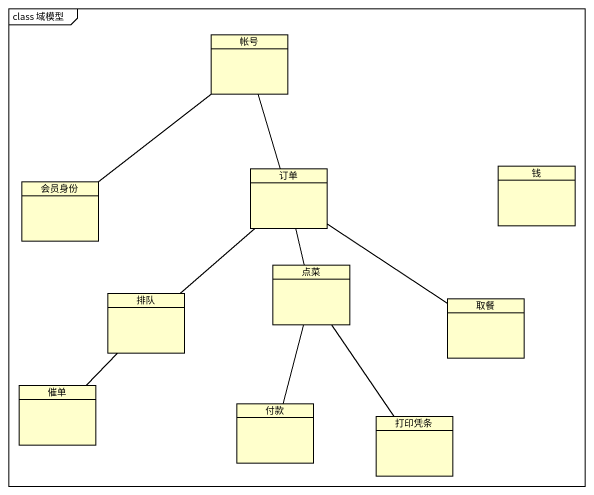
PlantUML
@startuml
mainframe class 域模型
hide circle
hide empty members
class 帐号
class 订单
class 钱
class 会员身份
class 排队
class 点菜
class 取餐
class 催单
class 付款
class 打印凭条
订单 -up- 帐号
订单 -- 点菜
订单 -- 取餐
会员身份 -up- 帐号
排队 -up- 订单
排队 -- 催单
点菜 -- 付款
点菜 -- 打印凭条
@enduml
